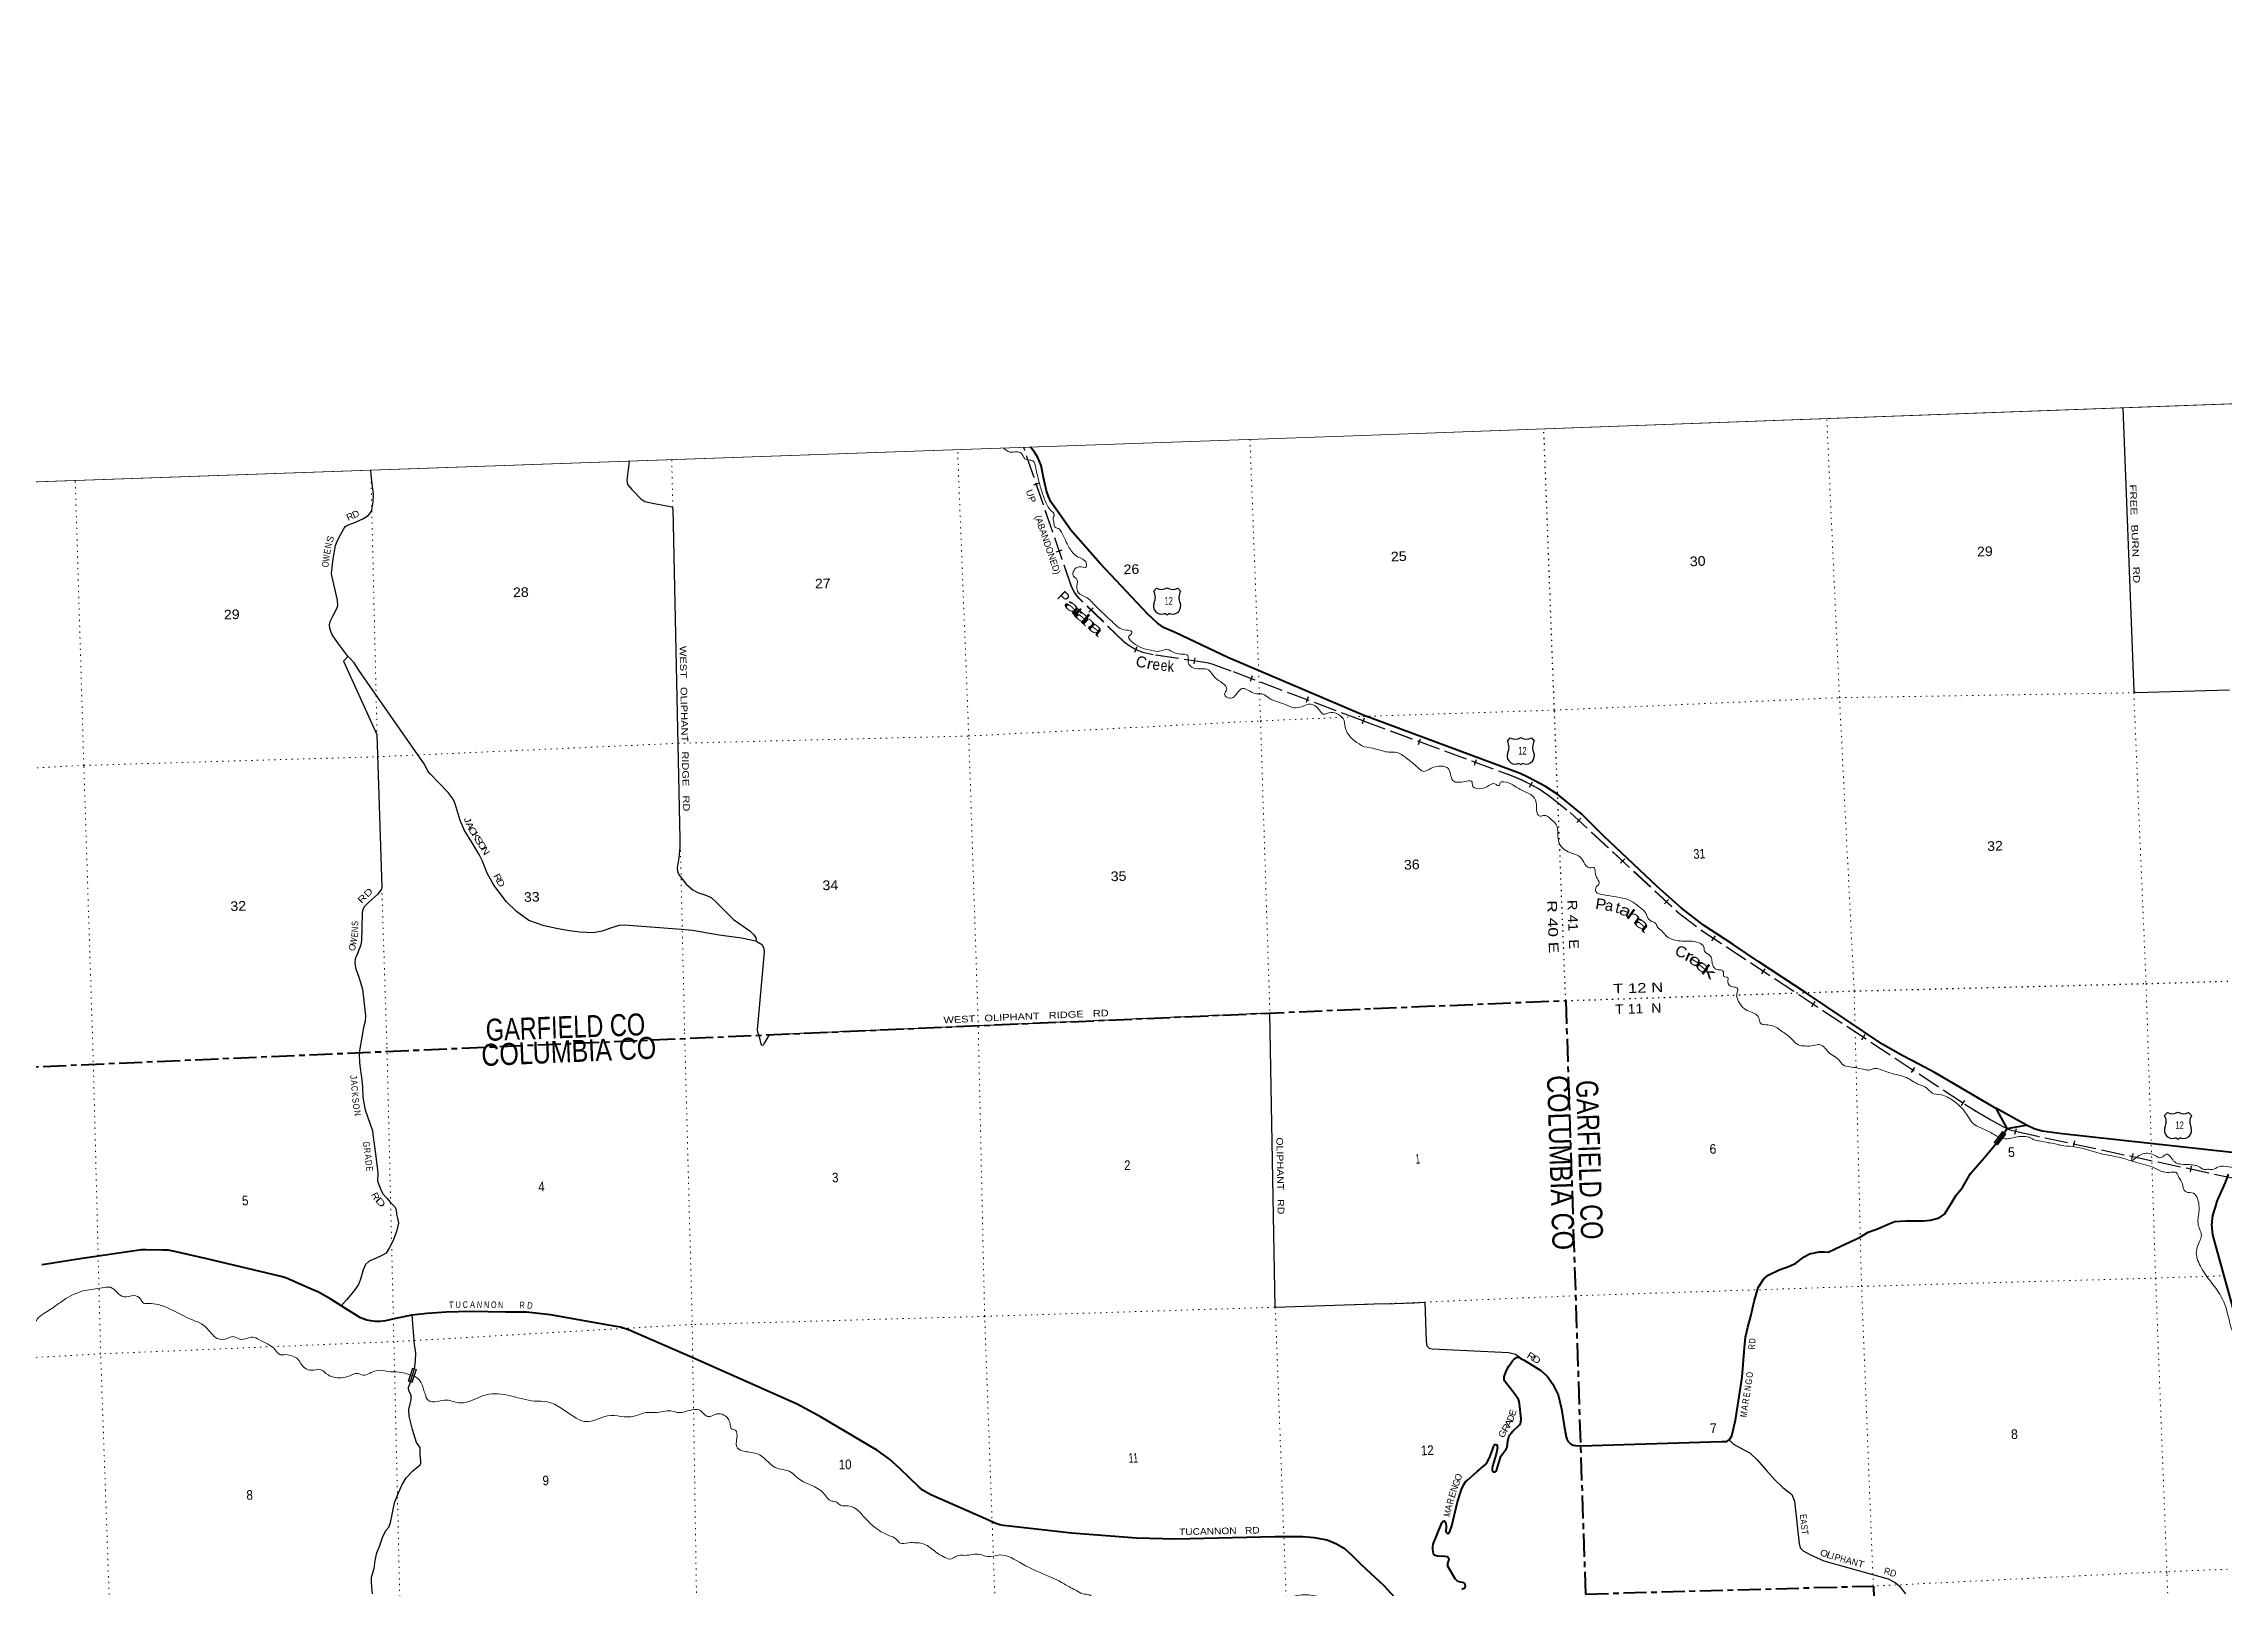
# Model space of a CAD drawing. Header units: feet. Extents: x 757852 to 1040949, y -536576 to -344549.
# Drawn here: x 797163 to 836829, y -372650 to -344549 of the extents above; entities that cross this region are included whole.
import ezdxf
from ezdxf.enums import TextEntityAlignment as Align

# ---------------------------------------------------------------- set-up
doc = ezdxf.new("R2010")
doc.units = ezdxf.units.FT
doc.header["$LTSCALE"] = 70
for name, pattern in [('DOTTED', [1.5, 0.3, -1.2]), ('LONG_DASH_SHORT_DASH', [9.9, 6, -1.2, 1.5, -1.2]), ('LONG_DASHED', [7.5, 6, -1.5])]:
    doc.linetypes.add(name, pattern=pattern)
for name, color, linetype, lineweight in [('11', 7, 'LONG_DASH_SHORT_DASH', 60), ('16', 7, 'Continuous', 25), ('20', 7, 'Continuous', 70), ('26', 7, 'Continuous', 40), ('29', 7, 'Continuous', 25), ('31', 7, 'Continuous', 13), ('34', 7, 'Continuous', 13), ('39', 7, 'Continuous', 13), ('4', 7, 'Continuous', 13), ('6', 7, 'DOTTED', 25), ('61', 7, 'Continuous', 13), ('63', 7, 'Continuous', 25), ('7', 7, 'DOTTED', 13)]:
    doc.layers.add(name, color=color, linetype=linetype, lineweight=lineweight)
for name, color, linetype in [('12', 7, 'Continuous'), ('27', 7, 'Continuous'), ('30', 7, 'Continuous'), ('41', 7, 'Continuous')]:
    doc.layers.add(name, color=color, linetype=linetype)

msp = doc.modelspace()

# ---------------------------------------------------------------- linework, layer by layer
at = {"layer": '11'}
for points in [[(792738, -352676.08), (792998.15, -363334.98), (821352.88, -362101.08)], [(821352.88, -362101.08), (824848.61, -361957.25), (825206.68, -372751.6), (830444.05, -372606.31), (830976.3, -388627.03), (836403.81, -388426.79), (836545.8, -393753), (841985.67, -393590.61), (842025.22, -396681.75)]]:
    msp.add_lwpolyline(points, dxfattribs=at)
at = {"layer": '16'}
for p, q in [((817354.99, -354510.91), (817406.3, -354452.15)), ((817598.06, -354446.18), (817597.78, -354446.38)), ((817790.15, -354452.06), (817841.54, -354510.91)), ((823788.01, -357237.43), (823839.32, -357178.67)), ((824031.08, -357172.7), (824030.8, -357172.9)), ((824223.17, -357178.58), (824274.56, -357237.43)), ((835741.87, -364049.53), (835793.18, -363990.77)), ((835984.94, -363984.8), (835984.66, -363985)), ((836177.03, -363990.68), (836228.42, -364049.53))]:
    msp.add_line(p, q, dxfattribs=at)
for centre, radius, start, end in [((817162.01, -354621.54), 222.05, 332.97043, 29.75871), ((817497.38, -354294.49), 182.07, 239.97227, 303.45418), ((817699.16, -354294.99), 181.52, 236.33975, 300.08743), ((817699.15, -354294.49), 182.07, 236.54582, 236.59441), ((818034.51, -354621.54), 222.05, 150.24129, 207.02957), ((817501.2, -354776.44), 151.42, 159.09177, 283.81923), ((817695.32, -354776.44), 151.42, 256.18077, 20.90823), ((823595.03, -357348.06), 222.05, 332.97043, 29.75871), ((823930.4, -357021.01), 182.07, 239.97227, 303.45418), ((824132.18, -357021.51), 181.52, 236.33975, 300.08743), ((824132.17, -357021.01), 182.07, 236.54582, 236.59441), ((824467.53, -357348.06), 222.05, 150.24129, 207.02957), ((823934.22, -357502.96), 151.42, 159.09177, 283.81923), ((824128.34, -357502.96), 151.42, 256.18077, 20.90823), ((835548.89, -364160.16), 222.05, 332.97043, 29.75871), ((835884.26, -363833.11), 182.07, 239.97227, 303.45418), ((836086.04, -363833.61), 181.52, 236.33975, 300.08743), ((836086.03, -363833.11), 182.07, 236.54582, 236.59441), ((836421.39, -364160.16), 222.05, 150.24129, 207.02957), ((835888.08, -364315.06), 151.42, 159.09177, 283.81923), ((836082.2, -364315.06), 151.42, 256.18077, 20.90823)]:
    msp.add_arc(centre, radius, start, end, dxfattribs=at)
for centre, major_axis, start_param, end_param in [((817556.54, -354975.26), (-19.56, 51.67), 4.95877769, 6.28318531), ((817639.99, -354975.26), (19.56, 51.67), 0, 1.32637542), ((823989.56, -357701.78), (-19.56, 51.67), 4.95877769, 6.28318531), ((824073.01, -357701.78), (19.56, 51.67), 0, 1.32637542), ((835943.42, -364513.88), (-19.56, 51.67), 4.95877769, 6.28318531), ((836026.87, -364513.88), (19.56, 51.67), 0, 1.32637542)]:
    msp.add_ellipse(centre, major_axis=major_axis, ratio=0.929097, start_param=start_param, end_param=end_param, dxfattribs=at)
at = {"layer": '20'}
msp.add_line((833227.52, -364224.82), (832683.5, -363923.09), dxfattribs=at)
for points in [[(821161.96, -356765.31), (818702.57, -355713.85), (817744.61, -355263.64), (817545.02, -355175.04), (817421.92, -355090.22), (817248.39, -354930.52), (816379.05, -354005.44), (815848.68, -353397.99), (815634.89, -353098.79), (815485.82, -352882.09), (815438.59, -352789.64), (815405.63, -352683.48), (815348.25, -352439.98), (815305.7, -352222.17), (815245.23, -352079.25), (815188, -351978.43), (815116.12, -351892.06)], [(832683.5, -363923.09), (832654.01, -363906.74), (832037.9, -363542.57), (831568.25, -363268.76), (831270.32, -363112.4), (830980.66, -362961.71), (830616.43, -362757.86), (829226.73, -361821.01), (828358.95, -361254.29), (827891.45, -360936.16), (827354.32, -360586.77), (826949.17, -360270.03), (826510.97, -359884.3), (825539.89, -358964.02), (825133.1, -358560.89), (824706.37, -358208.87), (824483.24, -358063.43), (824170.93, -357899.62), (824021.13, -357825.49), (821161.96, -356765.31)], [(837036.76, -364722.66), (836968.13, -364722.58), (833877.51, -364380.07), (833513.94, -364335.04), (833370.76, -364290.1), (833240.36, -364231.94), (833227.52, -364224.82)]]:
    msp.add_lwpolyline(points, dxfattribs=at)
at = {"layer": '26'}
msp.add_line((832668.74, -364562.06), (832877.04, -364284.32), dxfattribs=at)
for points in [[(832877.04, -364284.32), (832863.65, -364259.32), (832703.42, -363960.29), (832683.5, -363923.09)], [(832877.04, -364284.32), (833187.7, -364231.57), (833227.52, -364224.82)], [(823815.63, -368606.89), (823842.31, -368562.18), (823881.58, -368511.78), (823904.56, -368483.62), (823933.46, -368459.9), (823953.7, -368450.27), (823969.8, -368445.88), (823995.77, -368444.56), (824019.8, -368458.84), (824090.45, -368500.82), (824393.58, -368685.12), (824512.47, -368788.7), (824611.16, -368937.36), (824709.71, -369130.27), (824772.6, -369382.99), (824817.88, -369694.76), (824854.42, -369894.29), (824868.37, -369935.83), (824887.81, -369971.31), (824930.63, -370014.38), (824954.34, -370029.21), (824983.2, -370041.69), (825025.49, -370048.47), (825120.43, -370056.03), (827689.09, -369980.14), (827781.35, -369976.26), (827828.22, -369944.13), (827869.56, -369876.03), (827935.77, -369587.72), (828059.48, -368804.36), (828101.25, -368269.76), (828119.37, -368079.99), (828157.81, -367895.39), (828217.8, -367697.83), (828278.84, -367429.84), (828346.57, -367177.66), (828454.47, -367020.3), (828528.06, -366954.88), (828730.93, -366857.87), (828918.94, -366789.64), (829030.98, -366730.63), (829184.94, -366617.59), (829285.12, -366563.1), (829456.34, -366525.74), (829546.77, -366525.96), (829619.4, -366532.96), (829852.01, -366426.66), (830192.82, -366265.53), (830351.48, -366168.38), (830535.47, -366100.31), (830711.02, -366022.55), (830833.51, -365973.16), (831032, -365962.8), (831188.78, -365964.25), (831351.58, -365965.44), (831485.71, -365953.77), (831638.46, -365907.13), (831736.12, -365840.69), (831858.54, -365646.53), (831952.65, -365495.78), (832067.41, -365358.25), (832138.47, -365232.6), (832211.36, -365102.86), (832466.2, -364808.63), (832668.74, -364562.06)], [(838323.34, -370411.69), (838318.81, -370386.32), (838291.63, -370330.12), (838097.07, -369961.32), (837999.37, -369788.48), (837860.99, -369651.54), (837731.22, -369528.31), (837584.31, -369379.67), (837452.42, -369181.78), (837413.17, -369085.26), (836685.77, -366461.68), (836621.21, -366217.08), (836601.48, -366034.93), (836618.53, -365867.32), (836664.34, -365714.59), (836700.05, -365608.53), (836846.38, -365266.58), (836904.42, -365116.83)], [(821735.92, -372806.88), (821544.73, -372604.34), (821307.05, -372382.2), (821123.01, -372206.73), (820974.11, -372064.39), (820837.74, -371937.76), (820680.32, -371847.92), (820511.27, -371772.49), (820280.84, -371729.01), (820065.28, -371713.23), (819560.75, -371713.96), (817754.72, -371752.87), (817038.59, -371735.69), (815859.94, -371643.66), (814619.68, -371507.2), (814555.83, -371494.44), (814498.07, -371474.82), (814465.37, -371463.92), (814349.5, -371410.63), (813300.68, -370947.01), (813161.64, -370866.68), (813089.64, -370810.51), (812735.97, -370471.2), (812550.04, -370299.8), (812330.25, -370139.44), (811307.45, -369534.38), (810868.35, -369298.06), (808917.27, -368432.85), (807799.46, -367947.13), (807653.32, -367899.17), (807576.47, -367883.34), (807059.19, -367792), (806380.35, -367675.25), (805942.88, -367625.53), (805570.71, -367622.63), (804925.23, -367615.44), (804485.2, -367622.32), (804136.14, -367646.63), (803857.73, -367680.92), (803564.01, -367741.79), (803380.23, -367781.34), (803278.24, -367792.28), (803191.61, -367792.91), (803112.58, -367784.65), (803040.15, -367769.21), (802924.38, -367728.4), (802651.96, -367555.51), (802387.82, -367390.43), (802160.88, -367260.43), (802006.12, -367192.62), (801580.6, -367008.15), (801483.19, -366976.84), (800128.95, -366654.82), (799519.76, -366513.93), (799425.68, -366499.73), (799332.27, -366495.31), (799024.62, -366488.84), (798944.22, -366492.63), (797785.26, -366661.27), (797176.92, -366755.49), (797132.67, -366762.38)], [(822959.96, -372666.37), (823015.02, -372637.92), (823025.87, -372609.31), (823022.26, -372571.26), (822995.09, -372546.26), (822883.59, -372522.8), (822835.43, -372476.57), (822703.18, -372246.88), (822705.16, -372198.53), (822722.85, -372141.49), (822725.28, -372120.37), (822718.99, -372097.42), (822703.93, -372073.92), (822641.5, -372070.51), (822514.55, -372061.78), (822472.01, -372053.52), (822451.19, -372037.28), (822440.31, -372016.65), (822431.17, -371942.63), (822431.47, -371896.01), (822439.23, -371847.79), (822506.5, -371680.08), (822595.56, -371457.16), (822616.27, -371424.12), (822644.35, -371422.94), (822667.85, -371456.13), (822672.9, -371528.3), (822668.52, -371614.95), (822674.41, -371629.06), (822683.66, -371640.45), (822697.25, -371648.8), (822706.23, -371651.57), (822715.94, -371647.76), (822725.28, -371640.49), (822735.66, -371629.06), (822742.81, -371613.84), (822774.77, -371513.97), (822878.85, -371075.27), (822953.79, -370850.93), (822994.19, -370760.76), (823027.44, -370711.24), (823061.09, -370679.53), (823237.44, -370525.33), (823390.64, -370394.21), (823428.4, -370342.7), (823462.04, -370276.6), (823514.2, -370131.64), (823535.81, -370072.42), (823542.53, -370049.22), (823562.2, -370031.1), (823575.14, -370029.95), (823585.51, -370031.44), (823592.92, -370037.36), (823600.34, -370052.19), (823601.82, -370068.49), (823606.26, -370095.17), (823602.11, -370119.9), (823581.59, -370205.21), (823532.12, -370366.14), (823512.11, -370463.5), (823509.92, -370487.96), (823511.4, -370511.67), (823517.33, -370519.09), (823530.67, -370527.98), (823549.17, -370532.32), (823567.73, -370527.98), (823586.51, -370512.65), (823607.71, -370443.39), (823655.92, -370288.6), (823670.75, -370247.1), (823707.45, -370187.86), (823762.74, -370117.17), (823780.43, -370078.13), (823796.76, -369970.96), (823816.29, -369889.9), (823830.13, -369856.96), (823848.61, -369832.08), (823885.68, -369792.29), (824005.29, -369674.65), (824024.75, -369647.24), (824034.29, -369621.34), (824035.37, -369565.28), (824009.2, -369290.44), (823999.8, -369251.05), (823987.94, -369212.51), (823925.62, -369119.02), (823755.69, -368900.96), (823740.03, -368877.15), (823731.14, -368857.88), (823730.03, -368838.99), (823730.4, -368800.81), (823737.99, -368766.99), (823772.8, -368687.11), (823815.63, -368606.89)]]:
    msp.add_lwpolyline(points, dxfattribs=at)
at = {"layer": '29'}
msp.add_line((834982.89, -351179.31), (835179.42, -356324.8), dxfattribs=at)
for points in [[(807813.04, -352150.34), (807773.41, -352493.36), (807785.74, -352571.38), (807864.71, -352659.5), (808026.42, -352827.59), (808100.2, -352875.67), (808266.24, -352917.02), (808536.9, -352961.33), (808588.99, -352976), (808606.43, -353011.96), (808736.39, -359022.74), (808734.53, -359165.48), (808714.12, -359361.02), (808687.27, -359542.68), (808692.53, -359609.81), (808721.28, -359674.33), (808848.79, -359841.41), (808972.29, -359940.28), (809056.11, -359988.06), (809192.09, -360032.31), (809302.01, -360079.33), (809403.25, -360172.82), (809618.77, -360393.59), (809709.79, -360481.36), (810009.37, -360689.62), (810081.78, -360759.84), (810113.2, -360803.14), (810120.28, -360839.1), (810118.25, -360876.86)], [(821545.07, -367472.64), (819561.43, -367541.61), (819464.89, -362183.97), (813641.28, -362443.15), (810361.87, -362580.67), (810266.19, -362733.98), (810253.19, -362770.54), (810233.16, -362773.14), (810212.43, -362751.64), (810193.84, -362665.77), (810177.78, -362597.91), (810155.7, -362530.23), (810148.38, -362486.23), (810154.59, -362423.74), (810277.79, -361069.62), (810266.1, -361013.69), (810236.1, -360950.26), (810164.4, -360904.13), (810117.32, -360875.36), (809858.48, -360822.67), (809450.77, -360766.3), (808963.91, -360684.11), (808758.22, -360662.01), (807728.72, -360583.69), (807632.43, -360590.53), (807568.57, -360606.47), (807471.1, -360641.49), (807323.82, -360692.03), (807159.95, -360724.97), (806918.41, -360713.97), (806720.7, -360689.62), (806490.26, -360646.14), (806265.74, -360598.47), (805985.4, -360498.17), (805761.6, -360337.93), (805579.5, -360160.39), (805351.59, -359859.59), (805232.59, -359640), (805145.85, -359423.49), (805085.97, -359300.65), (804940.22, -359059.74), (804817.79, -358860.35), (804742.27, -358683.71), (804650.87, -358376.89), (804614.2, -358291.55), (804520.24, -358171.72), (804194.74, -357833.59), (804151.1, -357784.63), (804095.41, -357667.69), (803199.54, -356385.66), (802897.28, -355948.37), (802810.88, -355812.24), (802729.96, -355726.19), (802690.57, -355685.14), (802546.22, -355492.42), (802413.99, -355301.36), (802368.46, -355188.14), (802364.21, -355122.18), (802374.86, -355063.36), (802431.89, -354951.15), (802498.6, -354826.6), (802513.48, -354769.68), (802508.25, -354675.59), (802402.52, -354222.49), (802400.04, -354180.18), (802429.86, -353920.24), (802473.14, -353681.82), (802501.54, -353598.65), (802571.47, -353469.93), (802630.62, -353361.68), (802652.8, -353331.79), (802689.73, -353311.67), (802790.78, -353270.57), (802969.42, -353192.98), (803066.14, -353131.86), (803109.31, -353087.16), (803133.55, -353031.41), (803159.39, -352883.94), (803161.48, -352749.23), (803144.84, -352592.96), (803124.72, -352454.89), (803112.27, -352315.33)], [(802697, -355699.02), (802617.07, -355783.76), (803221.56, -357118.45), (803313.11, -359894.26), (803309.33, -359931.55), (803239.67, -360024.03), (803078.97, -360165.41), (802998.92, -360246.13), (802968.31, -360299.28), (802958.14, -360363.89), (802952.48, -360651.44), (802944.65, -360864.7), (802932.88, -360943.42), (802869.06, -361098.03), (802831.71, -361195.59), (802821.78, -361268.23), (802834.64, -361364.32), (802902.43, -361551.24), (802960.52, -361750.51), (802988.78, -361960.7), (803016.98, -362237.21), (803009.76, -362333.89), (802982.98, -362449.22), (802942.95, -362661.42), (802915.75, -362831.03), (802902.27, -362919.85), (802907.21, -363088.52), (802948.57, -363402.83), (802960.42, -363533.11), (802969.72, -363713.71), (802984.89, -363819.78), (803008.62, -363943.68), (803142.47, -364327.63), (803155.92, -364443.79), (803188.14, -364651.86), (803230.15, -364988.25), (803239.58, -365104.54), (803235.31, -365233.28), (803283.55, -365370.54), (803332.68, -365469.58), (803413.66, -365557.64), (803467.94, -365626.39), (803550.68, -365706.36), (803572.3, -365757.98), (803578.72, -365840.19), (803598.97, -365913.95), (803615.68, -366003.9), (803583.99, -366157.56), (803522.47, -366322.15), (803455.76, -366446.7), (803390.41, -366549.1), (803315.26, -366591.5), (803196.4, -366651.26), (803085.22, -366698.73), (803018.57, -366756.96), (802973.25, -366856.77), (802923.96, -367027.03), (802890.51, -367120.45), (802815.23, -367227.16), (802747.46, -367315.57), (802669.53, -367400.25), (802572.22, -367509.62)], [(835219.44, -356355.93), (835209.73, -356354.28), (835200.9, -356350.78), (835193.64, -356346.49), (835187.41, -356341.44), (835182.48, -356334.02), (835179.42, -356324.8)], [(835219.44, -356355.93), (836920.77, -356303.59)], [(803909.9, -368654.26), (803926.41, -368516.95), (803931.76, -368356.01), (803909.68, -368220), (803863.58, -367674.72)], [(821545.07, -367472.64), (822094.53, -367454.42), (822282.86, -367443.5), (822312.32, -368150.14), (822321.98, -368236.2), (822362.03, -368280.76), (822420.87, -368294.37), (823815.99, -368358.33), (823931.92, -368391.66), (824012.43, -368442.56)], [(803147.65, -372748.09), (803131.9, -372621.94), (803127.19, -372529.63), (803128.74, -372445.18), (803172.36, -372287.14), (803194.18, -372139.79), (803222.38, -372004.32), (803278.75, -371870.02), (803334.19, -371703.6), (803393.28, -371593.35), (803439.84, -371535.71), (803469.56, -371452.44), (803499.48, -371306.87), (803547.48, -371092.43), (803620.52, -370909.41), (803682.51, -370760.89), (803759.26, -370636.05), (803878.19, -370509.97), (803980.34, -370428.59), (804013.72, -370401.49), (804025.13, -370379.05), (804021.65, -370328.91), (804014.64, -370226.62), (804008.87, -370098.17), (804004.38, -370082.22), (803945.62, -369997.53), (803870.34, -369760.58), (803809, -369519.21), (803805.3, -369392.71), (803828.53, -369293.55), (803848.51, -369220.61), (803850.17, -369140.18), (803809.66, -369060.98), (803800.94, -369024.99), (803801.7, -368994.89), (803827.29, -368907.72), (803909.9, -368654.26)], [(827833.48, -369958.42), (827900.71, -370027.98), (828202.9, -370190.2), (828328.57, -370311.59), (828501.59, -370507.4), (828645.08, -370670.26), (828797.84, -370814.64), (828899.59, -370892.8), (828961.96, -370942.46), (829009.32, -371065.13), (829093.95, -371833.69), (829115.21, -371909.21), (829169.82, -371965.22), (829303.49, -372038.02), (829541.31, -372150.67), (830712.41, -372477.41), (830841.82, -372544.35), (830914.55, -372601.61), (831027.28, -372749.69)]]:
    msp.add_lwpolyline(points, dxfattribs=at)
at = {"layer": '31'}
for p, q in [((803795.05, -368877.6), (803874.61, -368640.58)), ((803867.06, -368903.28), (803795.95, -368879.41)), ((803946.61, -368666.27), (803867.06, -368903.27)), ((803874.6, -368641.48), (803945.7, -368665.37))]:
    msp.add_line(p, q, dxfattribs=at)
msp.add_lwpolyline([(803804.72, -368873.91), (803879.37, -368651.52), (803936.65, -368670.77), (803862.01, -368893.14)], close=True, dxfattribs=at)
at = {"layer": '34', "linetype": 'LONG_DASHED'}
msp.add_lwpolyline([(821165.56, -356865.75), (818762, -355958.91), (818420.43, -355834.62), (818325.24, -355807.56), (817346.14, -355662.95), (817179.78, -355625.58), (817097.15, -355599.59), (817023.68, -355568.37), (816908.28, -355502.75), (816820.6, -355435.92), (815993.71, -354633.06), (815923.78, -354546.1), (815862.77, -354430), (814991.22, -351899.38)], dxfattribs=at)
at = {"layer": '39'}
for points in [[(814626.25, -351909.91), (814737.75, -351979.58), (814858.26, -351976.04), (814945.45, -352001.62), (815010.65, -352100.19), (815073.62, -352122.46), (815153.98, -352137.57), (815210.7, -352273.19), (815238.61, -352399.39), (815299.44, -352632.12), (815373.49, -352854.27), (815495.15, -353052.63), (815542.75, -353113.45), (815534.16, -353160.02), (815523.17, -353196.52), (815539.4, -353270.4), (815547.3, -353334.48), (815620.73, -353370.51), (815679.02, -353439.14), (815817.85, -353718.43), (815969.41, -353882.8), (816127.7, -354002.76), (816125.57, -354067.13), (816000.87, -354064.76), (815904.33, -354131.9), (815895.39, -354238.68), (815948.97, -354283.33), (815958.87, -354415.68), (815984.55, -354537.52), (816117.51, -354616.02), (816295.11, -354777.61), (816596.98, -355064.18), (816856.82, -355219.34), (816954.11, -355246.64), (816949.26, -355286.97), (816902.23, -355328.54), (816973.98, -355445.01), (817317.94, -355589.67), (817455.04, -355603.73), (817590.62, -355565.59), (817731.32, -355633.81), (817886.73, -355655.38), (817973.86, -355678.95), (817979.45, -355801.38), (818083.11, -355908.87), (818351.41, -355941.19), (818470.18, -356084.42), (818605.68, -356180.93), (818681.57, -356301.29), (818643.81, -356384.8), (818738.43, -356458.39), (818816, -356429.99), (818964.35, -356278.93), (819159.63, -356357.61), (819246.64, -356377.16), (819325.09, -356378.88), (819454.03, -356457.5), (819734.55, -356563.82), (819907.33, -356629.09), (820039.47, -356611.15), (820215.04, -356565.8), (820362.71, -356665.97), (820439.37, -356744.11), (820575.18, -356714), (820715.12, -356756.12), (820799.58, -356825.99), (820838.6, -356991.65), (821090.39, -357288.87), (821183.11, -357340.24)], [(821183.11, -357340.24), (821394.38, -357381.03), (821633.84, -357437.31), (821780.85, -357445.2), (821937.43, -357537.14), (822155.98, -357716.96), (822259.39, -357787), (822403.7, -357730.67), (822580.85, -357691.04), (822713.42, -357737.74), (822759.2, -357870.54), (822813.57, -357968.79), (822950.72, -357981.11), (823082.42, -357959.49), (823132.9, -357965.41), (823159.11, -358062.83), (823232.92, -358097.93), (823412.59, -358070.26), (823556.81, -358011.92), (823608.39, -358043.93), (823644.49, -358042.41), (823654.67, -357997.75), (823720.09, -357976.9), (823885.26, -358034.29), (824060.32, -358135.51), (824253.84, -358246), (824318.44, -358396.1), (824335.57, -358564.28), (824381.3, -358600.56), (824453.17, -358589.49), (824584.83, -358662.37), (824690.7, -358790.63), (824704.42, -358973.03), (824742.77, -359120.21), (824958.29, -359276.03), (825114.03, -359347.89), (825176.08, -359437.78), (825282.94, -359541.86), (825356.98, -359534.72), (825386.53, -359615.92), (825424.12, -359745.04), (825459.59, -359823.98), (825404.13, -359890.65), (825397.57, -359973.37), (825540.76, -360033.7), (825767.35, -360070.41), (826002.88, -360128.87), (826182.79, -360249.99), (826285.05, -360340.19), (826326.2, -360410.85), (826384.33, -360502.91), (826484.98, -360554.97), (826517.86, -360619.95), (826601.38, -360694.85), (826685.76, -360789.83), (826817, -360852.67), (826968.61, -360874.44), (827267.23, -360904.11), (827361.04, -360984.61), (827374.28, -361060.46), (827484.48, -361148.32), (827508.09, -361231.78), (827530.37, -361331.38), (827621.66, -361399.92), (827684.09, -361403.33), (827720.47, -361456.09), (827718.92, -361514.47), (827782.02, -361533.93), (827800.75, -361549.23), (827796.85, -361599.66), (827826.39, -361680.86), (827910.15, -361713.53), (827969.16, -361731.15), (827977.04, -361775.06), (827957.85, -361844.23), (827993.43, -361973.43), (828095.37, -362103.86), (828208.39, -362163.45), (828314.89, -362211.25), (828366.75, -362297.54), (828398.21, -362376.65), (828453.21, -362394.44), (828588.44, -362408.86), (828794.17, -362522.86), (828975.26, -362672.08), (829077.6, -362764.29), (829202.97, -362783.14), (829359.42, -362776.56), (829467.13, -362757.95), (829564.19, -362820.23), (829619.3, -362888.28), (829731.25, -362970.04), (829822.71, -363042.6), (829892.54, -363126.12), (830018.67, -363163.04), (830142.03, -363181.98), (830304.18, -363215.37)], [(830304.18, -363215.37), (830386.67, -363217.93), (830454.02, -363194.99), (830569.1, -363208.25), (830707.86, -363258.71), (830860.49, -363304.57), (831047.63, -363359.03), (831271.92, -363484.32), (831411.02, -363542.81), (831513.53, -363639.03), (831677.68, -363672.34), (831901.38, -363783.57), (832104.22, -363972.09), (832196.73, -364117), (832287.28, -364215.74), (832424.71, -364282.34), (832629.11, -364386.6), (832712.11, -364434.03)], [(832712.11, -364434.03), (832834.36, -364471.38), (832925.55, -364463.67), (833030.19, -364441.86), (833275.83, -364443.75), (833314.04, -364460.13), (833363.17, -364487.42), (833461.43, -364509.26), (833625.19, -364542.01), (833748.65, -364564.45), (833856.22, -364590.08), (834070.18, -364613.25), (834569.67, -364737.02), (834956.91, -364819.25), (835217.44, -364898.77), (835553.29, -365001.27), (835747.47, -365079.56), (835890.05, -365077.58), (835952.73, -365087.01), (836002.67, -365175.39), (836063.23, -365277.41), (836078.73, -365359.19), (836134.26, -365437.29), (836265.9, -365461.91), (836338.32, -365559.4), (836364.69, -365803.6), (836354.61, -366041.29), (836409.45, -366246.09), (836375.24, -366340.03), (836318.58, -366521.36), (836392.09, -366787.71), (836589.31, -367081.03), (836817.3, -367437.39), (836913.16, -367757.08), (837020.39, -368108.47), (837150.51, -368430.75), (837224.78, -368715.16), (837232.3, -369036.56), (837252.68, -369186.51), (837317.9, -369256.16), (837375.5, -369287.91), (837408.4, -369401.14), (837495.79, -369520.12), (837654.38, -369611.98), (837807.45, -369716.13), (837929.45, -369845.71), (837952.46, -370057.89), (837999.99, -370184.57), (838151.25, -370341.08), (838221.95, -370492.93), (838364.15, -370557.98)], [(835140.13, -364875.89), (835222, -364816.14), (835345.48, -364742.58), (835461.81, -364737.69), (835580.26, -364782.97), (835653.99, -364816.07), (835723, -364785.01), (835775.8, -364750.62), (835854.56, -364807.63), (835924.47, -364893.16), (836012.41, -364929.67), (836161.42, -364937.48), (836276.51, -364950.74), (836355.83, -364973.54), (836462.66, -365029.37), (836542.89, -365025.99), (836609.42, -365031.24), (836719.79, -364980.35), (836811.8, -364970.44), (837000.06, -364999.71)], [(789901.91, -366888.5), (789989.23, -366849.77), (790104.77, -366882.55), (790289.59, -366947.47), (790533.97, -366986.52), (790693.61, -367152.67), (790894.27, -367209.08), (791038.36, -367186.77), (791226.57, -367092.82), (791307.75, -367050.24), (791387.73, -367035.84), (791493.35, -367072.93), (791585.07, -367184.8), (791754.23, -367332.57), (791908.76, -367324.02), (792087.47, -367248.44), (792273.61, -367220.87), (792456.32, -367213.5), (792624.57, -367124.16), (792691.57, -367077.98), (792882.21, -366998.03), (792974.25, -366914.94), (793057.73, -366882.35), (793221.89, -366859.44), (793392.74, -366790.12), (793503.45, -366726.58), (793622.19, -366731.14), (793711.91, -366774.73), (793827.35, -366735.17), (793945.85, -366731.69), (793976.15, -366736.83), (794083.25, -366687.47), (794133, -366669.93), (794258.39, -366764.73), (794467.84, -366915.34), (794570.26, -366980.67), (794612.83, -367130.15), (794747.61, -367270.89), (794974.9, -367412.94), (795093.61, -367554.15), (795244.12, -367614.05), (795337.21, -367635.44), (795421.5, -367699.28), (795580.52, -367706.68), (795884.38, -367717.86), (796231.95, -367780.01), (796465.57, -367863.6), (796576.73, -367952.78), (796747.32, -368012.09), (796868.43, -367960.3), (796989.78, -367848.22), (797047.22, -367750.07), (797164.96, -367652.16), (797397.67, -367498.63), (797588.67, -367362.39), (797954.47, -367223.04), (798266.73, -367177.71), (798377.14, -367172.46), (798492.26, -367259.52), (798621.44, -367346.17), (798805.75, -367324.68), (798926.13, -367385.46), (798980.58, -367460.23), (799073.26, -367467.56), (799244.69, -367486.65), (799453.97, -367562.91), (799855.75, -367760.13), (800057.52, -367854.7), (800208.66, -368005.01), (800320.12, -368104.23), (800510.98, -368100.64), (800598.53, -368069.94), (800732.56, -368116.25), (800870.79, -368100.14), (800970.63, -368077.11), (801078.54, -368124.19), (801373.4, -368308.47), (801464.48, -368398.24), (801566.97, -368397.25), (801692.43, -368425.72), (801788.54, -368481.18), (801853.68, -368577.75), (801975.06, -368672.66), (802075.71, -368677.75), (802195.99, -368666.18), (802296.58, -368737.59), (802463.68, -368815.09), (802767.79, -368765.97), (802855.46, -368739.28), (802972.95, -368770), (803090.68, -368740.42), (803215.75, -368686.51), (803419.25, -368702.65), (803632.74, -368716.48), (803906.51, -368790.46)], [(803906.51, -368790.46), (803978.05, -368838.99), (804071.95, -369025.15)], [(804071.95, -369025.15), (804102.77, -369116.69), (804156.27, -369227.66), (804327.76, -369248.76), (804497.89, -369223.67), (804748.7, -369276.61), (804854.85, -369263.44), (805216.69, -369126.22), (805653.53, -369147.57), (806092.48, -369241.21), (806320.08, -369256.64), (806826.82, -369537.2), (807024.11, -369615.82), (807419.08, -369511.78), (807903.77, -369519.67), (808076.92, -369460.33), (808404.01, -369440.69), (808535.98, -369416.72), (808687.67, -369448.45), (808993.73, -369397.26), (809112.88, -369415.88), (809226.46, -369519.06), (809306.8, -369516.7), (809408.11, -369475.55), (809537.36, -369495.87), (809648.63, -369657.4), (809675.31, -369745.04), (809744.48, -369773.16), (809770.63, -369911.06), (809782.18, -370099.64), (809906.46, -370156.28), (810159.22, -370207.15), (810367.13, -370373.88), (810467.83, -370449.31), (810755.8, -370535.31), (810867.19, -370632.53), (811350, -370919.82), (811496.84, -371060.21), (811585.91, -371081.72), (811659.86, -371135.82), (811794.96, -371149.94), (812152.72, -371422.81), (812566.83, -371698.05), (812668.9, -371751.33), (812729.14, -371817.89), (812900.04, -371818.91), (813002.53, -371817.91), (813121.32, -371824.48), (813331.84, -371942.9), (813553.1, -372085.13), (813678.5, -372111.6), (813765.47, -372060.81), (813919.88, -372048.24), (814192.74, -372030.19), (814328.54, -372068.41), (814548.89, -372041.85), (814961.66, -372202.58), (815463.03, -372437.07), (815632.14, -372514.51), (815820.27, -372623.54), (815936.63, -372684.44), (816065.1, -372746.99), (816180.35, -372769.73), (816379.81, -372922.65), (816634.93, -372985.5), (816968.51, -373050.08), (817463.05, -373119.98), (817649.65, -373176.8), (817799.27, -373206.58), (818088.96, -373214.16), (818456.81, -373213.42), (818758.44, -373148.3), (819324.67, -372989), (819782.27, -372826.86), (820138.25, -372764.17), (820433.48, -372823.84), (820766.04, -372922.6), (821027.84, -373007.37), (821296.17, -373246.69), (821357.89, -373295.12), (821470.95, -373311.9), (821588.55, -373414.97), (821686.48, -373464.35), (821759.81, -373465.71)]]:
    msp.add_spline(points, degree=3, dxfattribs=at)
at = {"layer": '4'}
for points in [[(757851.71, -353854.74), (789416.66, -352790.58), (820980.12, -351683.01), (852542.04, -350532.02), (884102.33, -349337.62), (915660.96, -348099.8), (947217.84, -346818.58), (978772.94, -345493.96), (1000559.5, -344549.37)], [(1039242.56, -525836.22), (1018370.82, -526769.91), (986566.33, -528148.83), (954759.98, -529484.01), (922951.82, -530775.43), (891141.91, -532023.1), (859330.32, -533227.02), (827517.11, -534387.17), (795702.32, -535503.56), (763886.04, -536576.2), (757851.71, -353854.74), (789416.66, -352790.58), (820980.12, -351683.01), (852542.04, -350532.02), (884102.33, -349337.62), (915660.96, -348099.8), (947217.84, -346818.58), (978772.94, -345493.96), (1000559.5, -344549.37)]]:
    msp.add_lwpolyline(points, dxfattribs=at)
at = {"layer": '6'}
for points in [[(824848.51, -361965.14), (824848.32, -361958.96), (824641.67, -356673.37), (824450.22, -351558.06)], [(824849.85, -361958.91), (830095.11, -361782.47), (835403.93, -361647.61), (840749.93, -361489.06), (846083.22, -361314.97), (851380.38, -361094.13), (852932.27, -361034.36)]]:
    msp.add_lwpolyline(points, dxfattribs=at)
at = {"layer": '61'}
for p, q in [((832639.49, -364538.21), (832791.12, -364339.44)), ((832791.12, -364339.44), (832850.75, -364384.93))]:
    msp.add_line(p, q, dxfattribs=at)
msp.add_lwpolyline([(832850.75, -364384.93), (832699.12, -364583.7), (832639.49, -364538.21)], dxfattribs=at)
msp.add_lwpolyline([(832650.7, -364536.7), (832792.62, -364350.66), (832839.52, -364386.43), (832697.6, -364572.48)], close=True, dxfattribs=at)
at = {"layer": '63'}
for p, q in [((815274.51, -352546.77), (815169.93, -352582.79)), ((815685.41, -353764.28), (815580.82, -353800.3)), ((816253.66, -354815.07), (816176.61, -354894.43)), ((817048.58, -355524.08), (817005.33, -355625.88)), ((818101.89, -355723.52), (818085.72, -355832.95)), ((819146.74, -356050.09), (819107.7, -356153.58)), ((820164.55, -356434.1), (820125.5, -356537.59)), ((821182.36, -356818.11), (821143.31, -356921.6)), ((822169.3, -357296.82), (822207.73, -357193.1)), ((823189.37, -357674.78), (823227.8, -357571.07)), ((824191.53, -358076.92), (824243.87, -357979.48)), ((825049.09, -358719.46), (825124.24, -358638.3)), ((825847.31, -359458.55), (825922.46, -359377.39)), ((826645.52, -360197.64), (826720.67, -360116.48)), ((827508.83, -360870.04), (827569.77, -360777.73)), ((828416.68, -361469.38), (828477.62, -361377.07)), ((829324.53, -362068.71), (829385.47, -361976.4)), ((830232.38, -362668.05), (830293.32, -362575.74)), ((831140.23, -363267.39), (831201.17, -363175.08)), ((832048.07, -363866.73), (832109.01, -363774.42)), ((833016.54, -364387.92), (833046.16, -364281.35)), ((834082.77, -364618.21), (834105.98, -364510.07)), ((835146.39, -364846.47), (835169.6, -364738.33)), ((836210.01, -365074.73), (836233.22, -364966.59))]:
    msp.add_line(p, q, dxfattribs=at)
at = {"layer": '63', "linetype": 'LONG_DASHED'}
for points in [[(821164.11, -356869.59), (818760.58, -355962.75), (818419.17, -355838.52), (818324.38, -355811.58), (817345.39, -355666.98), (817178.71, -355629.54), (817095.73, -355603.44), (817021.86, -355572.05), (816906.01, -355506.18), (816817.92, -355439.03), (815990.67, -354635.83), (815920.34, -354548.36), (815859, -354431.63), (814991.07, -351896.58)], [(821165.81, -356870.42), (823859.99, -357865.04), (824047.15, -357941.86), (824201.24, -358020.16), (824363.91, -358107.53), (824539.17, -358225.23), (824930.07, -358534.84), (826892.77, -360352.17), (827333.52, -360688.88), (832107.44, -363840.49), (832312.41, -363969.19), (832448.94, -364048.28), (832583.29, -364124.92), (832798.7, -364244.82), (832923.96, -364305.52), (833052.91, -364341.36), (836970.19, -365182.03)]]:
    msp.add_lwpolyline(points, dxfattribs=at)
at = {"layer": '63', "linetype": 'LONG_DASHED', "lineweight": 13}
msp.add_lwpolyline([(821165.75, -356871.12), (823858.5, -357868.86), (824045.44, -357945.59), (824199.34, -358023.79), (824361.79, -358111.05), (824536.75, -358228.54), (824927.4, -358537.96), (826890.13, -360355.31), (827331.14, -360692.22), (832105.22, -363843.94), (832310.29, -363972.7), (832446.9, -364051.83), (832581.28, -364128.49), (832796.81, -364248.46), (832922.51, -364309.37), (833051.93, -364345.34), (836969.38, -365186.05)], dxfattribs=at)
at = {"layer": '7'}
for p, q in [((808587.59, -352123.05), (808607.29, -353001.18)), ((803114.62, -352315.24), (803227.4, -357120.6))]:
    msp.add_line(p, q, dxfattribs=at)
for points in [[(830442.52, -372600.87), (830229.11, -367155.56), (830095.11, -361782.47), (829828.09, -356447.15), (829595.69, -351372.23)], [(819105.34, -351750), (819297.25, -356870.06), (819466.72, -362180.73), (819466.78, -362183.98)], [(815085.56, -397648.65), (815037.1, -394728.99), (814879.18, -389237.14), (814703.3, -383707.6), (814644.41, -378397.71), (814473.88, -373050.91), (814279.19, -367702.8), (814160.59, -362344.42), (813990.33, -357144.31), (813787.35, -351939.22)], [(798554.16, -381203.21), (798494.54, -379084.48), (798387.46, -373707.68), (798199.5, -368383.49), (798066.24, -363073.77), (797894.3, -357678.77), (797738.32, -352502.79)], [(821162.8, -356788.62), (824641.67, -356673.37), (829828.09, -356447.15), (835181.06, -356358.68), (835219.49, -356357.26)], [(835179.62, -356324.02), (835181.06, -356358.68), (835403.93, -361647.61), (835577.45, -367004.96), (835784.75, -372401.11), (835989.87, -377793.32), (836217.32, -383190.63), (836405.3, -388411.71)], [(789597, -358032.7), (792850.37, -357941.28), (797894.3, -357678.77), (803236.82, -357522.05), (808705.41, -357277.23), (813990.33, -357144.31), (819297.25, -356870.06), (821162.8, -356788.62)], [(808746.83, -359223.26), (808821.25, -362541.23), (808959.08, -367774.48), (809043.24, -373149.92), (809197.63, -378563.52), (809273.62, -381263.66)], [(803313.59, -359898.46), (803407.53, -362806.55), (803534.05, -368160.68), (803656.62, -373516.94), (803785.44, -378881.05), (803935.77, -384224.43), (804183.56, -389601.12), (804311.73, -395011.48), (804443.7, -398023.45)], [(821545.07, -367472.64), (825014.24, -367326.68), (830229.11, -367155.56), (835577.45, -367004.96), (836787.39, -366964.88)], [(821545.07, -367472.64), (814276.5, -367701.42), (808958.58, -367849.95), (803534.05, -368160.68), (798199.5, -368383.49), (792935.11, -368668.54), (789966.31, -368767.65)], [(819565.17, -367537.27), (819565.18, -367537.69), (819765.25, -372863.53), (819952.86, -378175.68), (820101.76, -383607.53), (820270.96, -389115.15), (820420.16, -394488.71), (820461.36, -397457.44)], [(853329.4, -371722.57), (851805.36, -371751.27), (846532.92, -371938.89), (841188.95, -372145.61), (835782.3, -372342.9), (830448.09, -372607.48)]]:
    msp.add_lwpolyline(points, dxfattribs=at)

# ---------------------------------------------------------------- texts
at = {"layer": '12'}
for s, rotation, width, p in [('GARFIELD CO', 2.079, 0.8, (805211.96, -362691.59)), ('COLUMBIA CO', 2.492, 0.85, (805133.37, -363149.3)), ('COLUMBIA CO', 271.9, 0.85, (824505.56, -363320.21)), ('GARFIELD CO', 271.9, 0.8, (825034.43, -363409.95))]:
    msp.add_text(s, height=400, rotation=rotation, dxfattribs=dict(at, width=width)).set_placement(p)
at = {"layer": '16', "width": 0.6}
for p in [(817627.96, -354756.69), (824060.97, -357483.21), (836014.83, -364295.31)]:
    msp.add_text('12', height=140, dxfattribs=at).set_placement(p, align=Align.CENTER)
at = {"layer": '27'}
for s, rotation, width, p in [('T', 0.897, 0.85, (804576.06, -367550.89)), ('U', 0.897, 0.65, (804703.7, -367548.89)), ('C', 0.897, 0.65, (804832.26, -367546.88)), ('A', 359.388, 0.75, (804962.9, -367545.89)), ('N', 359.362, 0.65, (805090.1, -367547.27)), ('N', 359.362, 0.65, (805219.15, -367548.7)), ('O', 359.362, 0.65, (805350.09, -367550.16)), ('N', 359.362, 0.65, (805477.25, -367551.58)), ('R', 359.541, 0.65, (805866.11, -367554.93)), ('D', 353.516, 0.75, (806001.15, -367561.7)), ('R', 328.701, 1.25, (824190.05, -368479.46)), ('D', 328.701, 1.25, (824286.94, -368538.36)), ('R', 85.532, 0.7, (828291.41, -368259.13)), ('D', 85.532, 0.7, (828300.75, -368151.43)), ('G', 81.026, 0.75, (828237.03, -368898.11)), ('O', 85.532, 0.7, (828252.82, -368769)), ('R', 81.026, 0.8, (828180.88, -369253.7)), ('E', 81.026, 0.85, (828199.59, -369135.17)), ('N', 81.026, 0.8, (828218.31, -369016.64)), ('R', 59.396, 1.25, (823814.15, -369758.44)), ('A', 63.024, 1.3, (823862.29, -369669.48)), ('M', 81.026, 0.8, (828143.43, -369490.77)), ('A', 81.026, 0.9, (828162.15, -369372.23)), ('G', 64.684, 1.05, (823749.08, -369861.54)), ('M', 76.654, 0.85, (822753.56, -371300.14)), ('R', 76.654, 0.9, (822808.96, -371078.57)), ('E', 71.528, 1.05, (822841.92, -370961))]:
    msp.add_text(s, height=120, rotation=rotation, dxfattribs=dict(at, width=width)).set_placement(p, align=Align.CENTER)
for s, rotation, p in [('D', 70.521, (823904.14, -369569.77)), ('E', 72.939, (823939.18, -369470.06)), ('N', 71.528, (822875.96, -370851.16)), ('G', 69.526, (822914.34, -370748.47)), ('O', 69.526, (822949.76, -370647.58)), ('A', 76.654, (822777.27, -371191.35))]:
    msp.add_text(s, height=120, rotation=rotation, dxfattribs=at).set_placement(p, align=Align.CENTER)
at = {"layer": '27', "width": 1.15}
msp.add_text('TUCANNON   RD', height=120, rotation=1.234, dxfattribs=at).set_placement((817817.13, -371681.51))
at = {"layer": '30'}
for s, rotation, width, p in [('FREE   BURN   RD', 272.187, 1.3, (835106.09, -352570.93)), ('WEST   OLIPHANT   RIDGE   RD', 271.239, 1.25, (808730.14, -355508.06)), ('RD', 45.239, 1.35, (802944.93, -360200.66)), ('WEST   OLIPHANT   RIDGE   RD', 2.492, 1.25, (813532.59, -362370.55)), ('OLIPHANT   RD', 271.032, 1.2, (819585.66, -364445.68))]:
    msp.add_text(s, height=120, rotation=rotation, dxfattribs=dict(at, width=width)).set_placement(p)
for s, rotation, width, p in [('R', 23.477, 1.1, (802758.24, -353207.25)), ('D', 23.477, 1.1, (802863.17, -353161.68)), ('E', 79.711, 0.9, (802380.69, -353799.24)), ('N', 79.711, 0.85, (802400.18, -353691.81)), ('S', 71.147, 1.1, (802431.46, -353581.87)), ('O', 83.456, 0.75, (802346.45, -354028.5)), ('W', 83.456, 0.65, (802360.52, -353913.91)), ('J', 288.589, 1.2, (804819.03, -358690.39)), ('A', 295.148, 1.25, (804862.74, -358799.58)), ('C', 301.551, 1.3, (804917.28, -358901.53)), ('K', 301.551, 1.35, (804977.38, -358994.19)), ('S', 301.174, 1.4, (805029.47, -359081.39)), ('O', 301.174, 1.2, (805085.92, -359165.35)), ('N', 301.174, 1.25, (805146.11, -359264.83)), ('R', 298.454, 1.2, (805371.03, -359748.53)), ('D', 298.454, 1.2, (805425.53, -359849.11)), ('S', 88.872, 0.7, (802884.65, -360556.02)), ('W', 77.57, 0.75, (802857.84, -360894.97)), ('E', 81.496, 0.85, (802880.37, -360768.25)), ('N', 87.897, 0.7, (802882.67, -360665.64)), ('J', 277.496, 0.95, (802740.77, -363356.66)), ('A', 275.197, 0.85, (802752.42, -363454.21)), ('C', 272.948, 0.7, (802761.53, -363559.85)), ('K', 272.948, 0.7, (802767.25, -363670.79)), ('S', 278.139, 0.85, (802779.39, -363780.65)), ('O', 275.842, 0.75, (802789.78, -363890.07)), ('N', 280.219, 0.85, (802814.44, -364012.97)), ('G', 275.802, 0.7, (802974.87, -364577.93)), ('R', 277.119, 0.75, (802988.43, -364691.23)), ('A', 277.119, 0.9, (803005.58, -364803.87)), ('D', 277.119, 0.75, (803017.25, -364915.17)), ('E', 274.636, 0.8, (803032.15, -365021.14)), ('R', 296.384, 1.15, (803146.7, -365541.94)), ('D', 312.602, 1.6, (803247.16, -365666.66)), ('E', 276.284, 0.8, (829111.06, -371349.45)), ('A', 276.284, 0.85, (829117.24, -371443.91)), ('S', 276.284, 0.8, (829129.91, -371541.07)), ('T', 276.284, 0.95, (829140.69, -371635.2)), ('O', 334.654, 1.1, (829522.44, -372065)), ('L', 339.411, 1.25, (829630.75, -372100.6)), ('I', 342.411, 0.85, (829689.87, -372119.93)), ('H', 344.411, 0.85, (829876.31, -372173.79)), ('A', 344.411, 1.05, (829984.03, -372202.4)), ('N', 344.411, 0.95, (830092.05, -372231.66)), ('T', 344.411, 1.15, (830204.05, -372262.9)), ('R', 344.411, 0.95, (830680.31, -372395.78))]:
    msp.add_text(s, height=120, rotation=rotation, dxfattribs=dict(at, width=width)).set_placement(p, align=Align.CENTER)
for s, rotation, p in [('O', 71.051, (802832.03, -361009.03)), ('P', 344.411, (829775.3, -372145.93)), ('D', 341.649, (830786.28, -372431.84))]:
    msp.add_text(s, height=120, rotation=rotation, dxfattribs=at).set_placement(p, align=Align.CENTER)
at = {"layer": '41'}
for s, rotation, p in [('P', 315.641, (815646.17, -354691)), ('C', 346.8, (817107.04, -355893.71)), ('a', 350.826, (825624.41, -360325.42)), ('t', 345.705, (825772.76, -360359.79))]:
    msp.add_text(s, height=200, rotation=rotation, dxfattribs=at).set_placement(p, align=Align.CENTER)
for s, rotation, width, p in [('a', 316.817, 2.05, (815809.36, -354862.35)), ('t', 316.151, 1.95, (815909.05, -354965.72)), ('a', 316.786, 2.05, (816001.04, -355047.35)), ('h', 319.482, 1.95, (816109.77, -355148.47)), ('a', 320.147, 1.9, (816237.52, -355259.37)), ('r', 347.603, 1.15, (817264.37, -355925.85)), ('e', 352.703, 0.9, (817390.04, -355940.08)), ('e', 355.465, 0.8, (817534.84, -355960.62)), ('k', 359.199, 0.85, (817663.05, -355976.99)), ('P', 351.527, 1.1, (825474.48, -360302.23)), ('a', 336.861, 1.4, (825894.56, -360410.93)), ('h', 324.487, 1.75, (826036.92, -360514.11)), ('a', 317.927, 2, (826171.39, -360634.1)), ('C', 342.301, 1.05, (826917.22, -361163.85)), ('r', 336.334, 1.45, (827053.49, -361238.07)), ('e', 330.418, 1.45, (827157, -361307.8)), ('e', 321.418, 1.8, (827281.61, -361413.25)), ('k', 324.84, 1.85, (827392.34, -361514.01))]:
    msp.add_text(s, height=200, rotation=rotation, dxfattribs=dict(at, width=width)).set_placement(p, align=Align.CENTER)
at = {"layer": '6'}
for s, rotation, width, p in [('R 40 E', 272.143, 1.35, (824509.72, -360136.08)), ('R 41  E', 272.143, 1.15, (824878.54, -360128.39)), ('T 12 N', 1.927, 1.3, (825712.43, -361829.84)), ('T 11  N', 1.927, 1.1, (825748.4, -362204.82))]:
    msp.add_text(s, height=175, rotation=rotation, dxfattribs=dict(at, width=width)).set_placement(p)
at = {"layer": '63', "width": 1.1}
msp.add_text('UP', height=120, rotation=288.9, dxfattribs=at).set_placement((815025.85, -352685.66))
at = {"layer": '63'}
msp.add_text('(ABANDONED)', height=120, rotation=288.9, dxfattribs=at).set_placement((815188.25, -353152.57))
at = {"layer": '7'}
for s, rotation, width, p in [('25', 2.409, 1.1, (821671.73, -353969.27)), ('29', 2.409, 1.1, (832332.89, -353880.39)), ('26', 1.68, 1.1, (816807.57, -354202.09)), ('30', 2.409, 1.1, (827109.3, -354057.25)), ('28', 1.68, 1.1, (805702.83, -354620.07)), ('27', 1.68, 1.1, (811194.76, -354461.19)), ('29', 1.68, 1.1, (800444.4, -355023.75)), ('31', 2.409, 0.85, (827172.82, -359379.02)), ('32', 2.409, 1.1, (832517.49, -359236.62)), ('34', 1.68, 1.1, (811332.36, -359949.15)), ('35', 1.68, 1.1, (816574.67, -359785.67)), ('36', 2.409, 1.1, (821908.83, -359576.34)), ('32', 1.68, 1.1, (800562.15, -360327.65)), ('33', 1.68, 1.1, (805901.24, -360162.91)), ('2', 1.68, 0.9, (816818.54, -365039.82)), ('1', 2.409, 0.5, (822122.77, -364923.45)), ('6', 2.409, 0.95, (827467.27, -364745.36)), ('5', 2.409, 0.95, (832897.29, -364803.83)), ('4', 1.68, 0.9, (806161.9, -365430.8)), ('3', 1.68, 0.9, (811505.55, -365263.66)), ('5', 1.68, 0.9, (800774.19, -365683.29)), ('7', 2.409, 0.95, (827476.14, -369825.87)), ('12', 2.409, 0.9, (822216.14, -370229.83)), ('8', 2.409, 0.95, (832952.18, -369933.56)), ('10', 1.68, 0.9, (811626.74, -370485.91)), ('11', 1.68, 0.65, (816902, -370365.07)), ('8', 1.68, 0.9, (800854.26, -371038.79)), ('9', 1.68, 0.9, (806239.92, -370776.31))]:
    msp.add_text(s, height=175, rotation=rotation, dxfattribs=dict(at, width=width)).set_placement(p)

doc.saveas('drawing.dxf')
